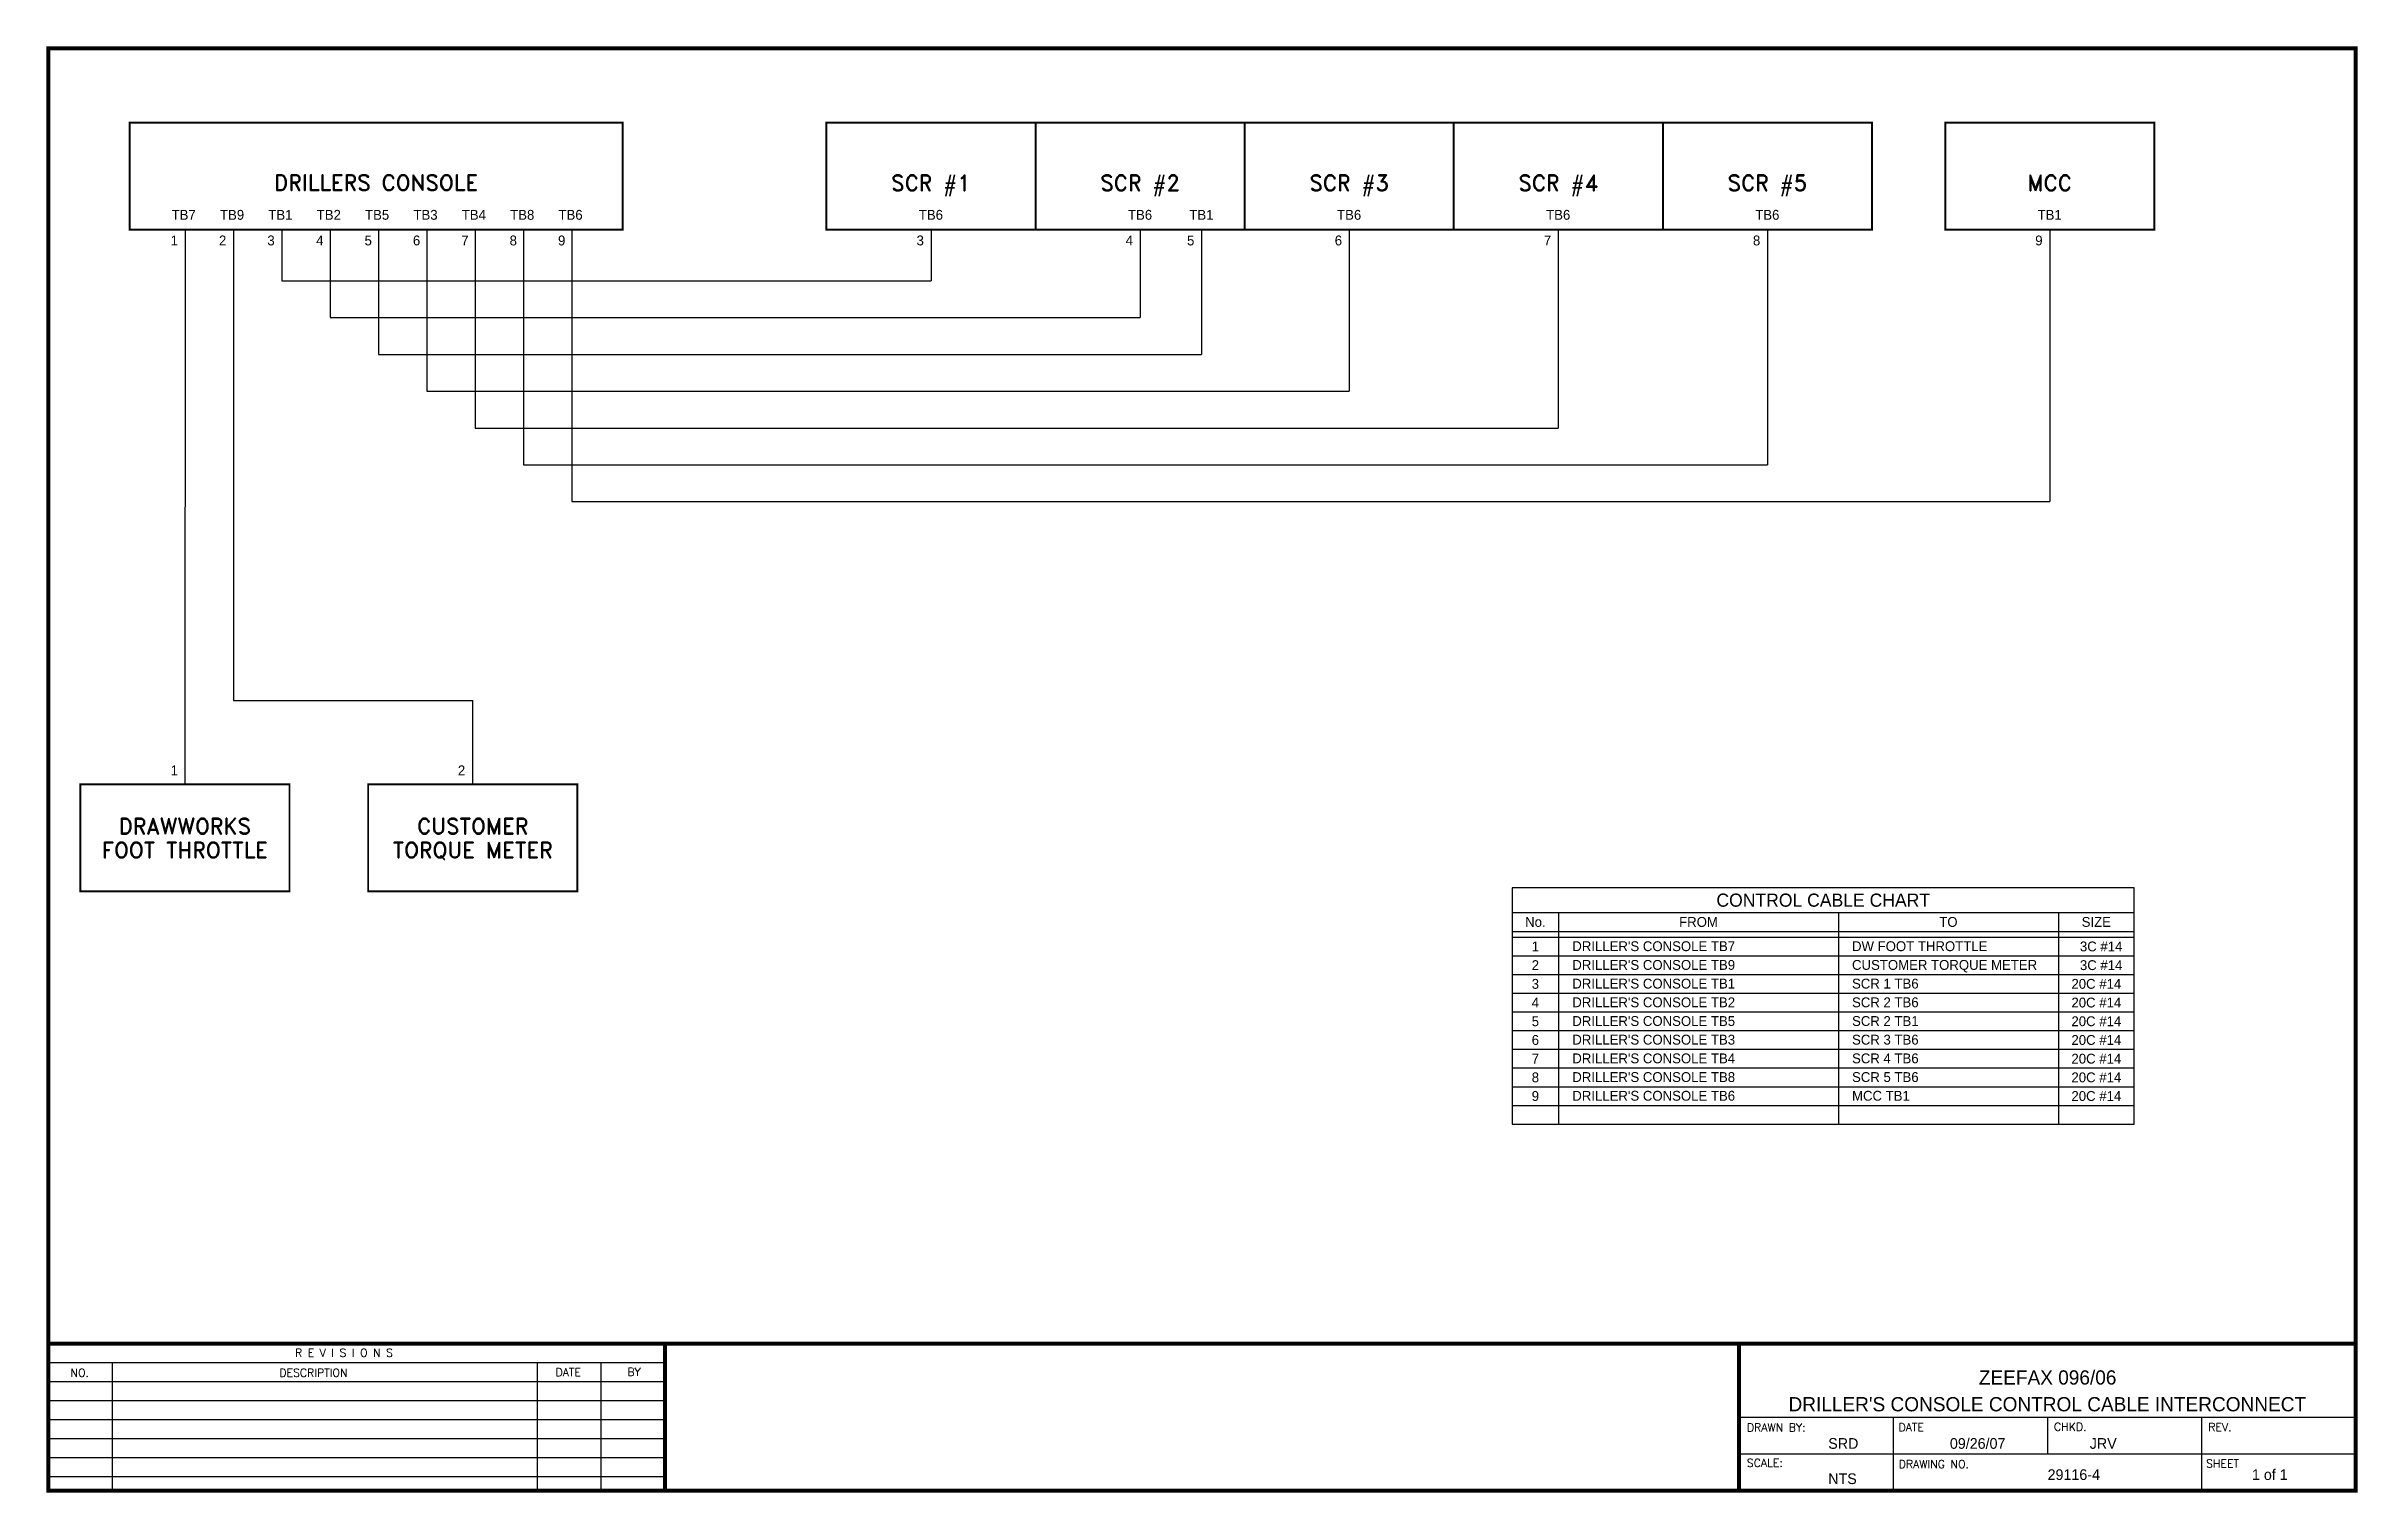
# Model space of a CAD drawing. Extents: x 2.4 to 35.4, y -0.7 to 20.
import ezdxf
from ezdxf.enums import TextEntityAlignment as Align

# ---------------------------------------------------------------- set-up
doc = ezdxf.new("R2010")
doc.units = 0
doc.header["$MEASUREMENT"] = 0
doc.layers.get('0').update_dxf_attribs({"linetype": 'CONTINUOUS'})
doc.layers.add('D', color=3, linetype='CONTINUOUS')
doc.layers.add('DRAWING', color=7, linetype='CONTINUOUS')
doc.styles.add('A1', font='A1.shx')
doc.styles.add('ARCH', font='arch.shx')
doc.styles.add('ROMAND', font='ROMAND.shx')
doc.styles.get("Standard").update_dxf_attribs({"font": 'shadow.shx'})

msp = doc.modelspace()

# ---------------------------------------------------------------- linework, layer by layer
at = {"color": 7}
for p, q in [((2.39, 1.441), (2.39, -0.66)), ((2.39, 1.169), (11.196, 1.169)), ((3.303, 1.169), (3.303, -0.66)), ((9.369, 1.169), (9.369, -0.66)), ((10.282, 1.169), (10.282, -0.66)), ((2.39, 0.898), (11.196, 0.898)), ((2.39, 0.627), (11.196, 0.627)), ((2.39, 0.356), (11.196, 0.356)), ((26.531, 0.39), (35.336, 0.39)), ((28.732, 0.39), (28.732, -0.66)), ((30.933, 0.39), (30.933, -0.135)), ((33.135, 0.39), (33.135, -0.66)), ((2.39, 0.085), (11.196, 0.085)), ((2.39, -0.186), (11.196, -0.186)), ((26.531, -0.135), (35.336, -0.135)), ((2.39, -0.458), (11.196, -0.458))]:
    msp.add_line(p, q, dxfattribs=at)
at = {"color": 7, "const_width": 0.0571}
msp.add_lwpolyline([(35.336, -0.66), (35.336, 19.931), (2.39, 19.931), (2.39, -0.66)], close=True, dxfattribs=at)
at = {"color": 1, "const_width": 0.0281}
for points in [[(10.59, 18.87), (10.59, 17.341), (3.553, 17.341), (3.553, 18.87)], [(16.487, 18.87), (16.487, 17.341), (13.501, 17.341), (13.501, 18.87)], [(19.472, 18.87), (19.472, 17.341), (16.487, 17.341), (16.487, 18.87)], [(22.458, 18.87), (22.458, 17.341), (19.472, 17.341), (19.472, 18.87)], [(25.443, 18.87), (25.443, 17.341), (22.458, 17.341), (22.458, 18.87)], [(28.428, 18.87), (28.428, 17.341), (25.443, 17.341), (25.443, 18.87)], [(32.459, 18.87), (32.459, 17.341), (29.474, 17.341), (29.474, 18.87)], [(5.835, 9.426), (5.835, 7.896), (2.849, 7.896), (2.849, 9.426)], [(9.944, 9.426), (9.944, 7.896), (6.958, 7.896), (6.958, 9.426)]]:
    msp.add_lwpolyline(points, close=True, dxfattribs=at)
at = {"color": 7, "const_width": 0.0571}
for points in [[(2.39, 1.441), (35.336, 1.441)], [(11.196, 1.441), (11.196, -0.66)], [(26.531, -0.66), (26.531, 1.441)]]:
    msp.add_lwpolyline(points, dxfattribs=at)
at = {"layer": 'D'}
for p, q in [((4.344, 17.341), (4.342, 9.426)), ((5.034, 17.341), (5.034, 10.62)), ((5.725, 17.341), (5.725, 16.611)), ((6.415, 17.341), (6.415, 16.086)), ((7.106, 17.341), (7.106, 16.611)), ((7.106, 17.341), (7.106, 15.561)), ((7.797, 17.341), (7.797, 16.611)), ((7.797, 17.341), (7.797, 15.035)), ((8.487, 17.341), (8.487, 16.611)), ((8.487, 17.341), (8.487, 14.51)), ((9.178, 17.341), (9.178, 16.611)), ((9.178, 17.341), (9.178, 13.985)), ((9.868, 17.341), (9.868, 16.611)), ((9.868, 17.341), (9.868, 13.46)), ((14.994, 17.341), (14.994, 16.611)), ((17.98, 17.341), (17.98, 16.086)), ((18.856, 17.341), (18.856, 15.561)), ((20.965, 17.341), (20.965, 15.56)), ((23.95, 17.341), (23.95, 14.51)), ((26.936, 17.341), (26.936, 13.985)), ((30.966, 17.341), (30.966, 13.46)), ((5.725, 16.611), (14.994, 16.611)), ((6.415, 16.086), (17.98, 16.086)), ((7.106, 15.561), (18.856, 15.561)), ((20.965, 15.56), (20.965, 15.035)), ((7.797, 15.035), (20.965, 15.035)), ((8.487, 14.51), (23.95, 14.51)), ((9.178, 13.985), (26.936, 13.985)), ((9.868, 13.46), (30.966, 13.46)), ((5.034, 10.62), (8.451, 10.62)), ((8.451, 9.426), (8.451, 10.62)), ((2.849, 9.426), (5.835, 9.426)), ((6.958, 9.426), (9.944, 9.426))]:
    msp.add_line(p, q, dxfattribs=at)
at = {"layer": 'DRAWING', "color": 7}
for p, q in [((32.174, 7.947), (23.292, 7.947)), ((23.292, 7.947), (23.292, 4.574)), ((32.174, 4.574), (32.174, 7.947)), ((23.292, 7.595), (32.174, 7.595)), ((23.955, 7.595), (23.955, 4.574)), ((27.949, 7.595), (27.949, 4.574)), ((31.091, 7.595), (31.091, 4.574)), ((23.292, 7.324), (32.174, 7.324)), ((23.292, 7.243), (32.174, 7.243)), ((23.292, 6.976), (32.174, 6.976)), ((23.292, 6.976), (32.174, 6.976)), ((23.292, 6.976), (32.174, 6.976)), ((23.292, 6.709), (32.174, 6.709)), ((23.292, 6.709), (32.174, 6.709)), ((23.292, 6.709), (32.174, 6.709)), ((23.292, 6.443), (32.174, 6.443)), ((23.292, 6.443), (32.174, 6.443)), ((23.292, 6.443), (32.174, 6.443)), ((23.292, 6.176), (32.174, 6.176)), ((23.292, 6.176), (32.174, 6.176)), ((23.292, 5.909), (32.174, 5.909)), ((23.292, 5.909), (32.174, 5.909)), ((23.292, 5.642), (32.174, 5.642)), ((23.292, 5.642), (32.174, 5.642)), ((23.292, 5.375), (32.174, 5.375)), ((23.292, 5.375), (32.174, 5.375)), ((23.292, 5.108), (32.174, 5.108)), ((23.292, 5.108), (32.174, 5.108)), ((23.292, 4.841), (32.174, 4.841)), ((23.292, 4.841), (32.174, 4.841)), ((23.292, 4.574), (32.174, 4.574))]:
    msp.add_line(p, q, dxfattribs=at)

# ---------------------------------------------------------------- texts
at = {"color": 7}
for s, height, style, p in [('R E V I S I O N S', 0.11416, 'ROMAND', (5.913, 1.253)), ('NO.', 0.1142, 'ROMAND', (2.708, 0.967)), ('DESCRIPTION', 0.11416, 'ROMAND', (5.69, 0.968)), ('DATE', 0.1142, 'ROMAND', (9.633, 0.975)), ('BY', 0.1142, 'ROMAND', (10.659, 0.979)), ('DRAWN BY:', 0.1142, 'ROMAND', (26.643, 0.186)), ('SRD', 0.1524, 'A1', (27.804, -0.061)), ('DATE', 0.1142, 'ROMAND', (28.808, 0.189)), ('09/26/07', 0.1524, 'A1', (29.541, -0.061)), ('CHKD.', 0.1142, 'ROMAND', (31.027, 0.196)), ('JRV', 0.1524, 'A1', (31.538, -0.061)), ('REV.', 0.1142, 'ROMAND', (33.23, 0.191)), ('SCALE:', 0.1142, 'ROMAND', (26.642, -0.32)), ('DRAWING NO.', 0.11416, 'ROMAND', (28.811, -0.336)), ('SHEET', 0.1142, 'ROMAND', (33.199, -0.329)), ('NTS', 0.1524, 'A1', (27.804, -0.564)), ('29116-4', 0.1524, 'A1', (30.936, -0.506)), ('1 of 1', 0.1524, 'A1', (33.854, -0.506))]:
    msp.add_text(s, height=height, dxfattribs=dict(at, style=style)).set_placement(p)
at = {"color": 7, "style": 'A1'}
for s, p in [('ZEEFAX 096/06', (30.937, 0.856)), ("DRILLER'S CONSOLE CONTROL CABLE INTERCONNECT", (30.932, 0.474))]:
    msp.add_text(s, height=0.2032, dxfattribs=at).set_placement(p, align=Align.CENTER)
at = {"layer": 'D'}
for s, height, style, p in [('DRILLERS CONSOLE', 0.225, 'ROMAND', (7.072, 17.9)), ('SCR #1', 0.225, 'ROMAND', (14.994, 17.897)), ('SCR #2', 0.225, 'ROMAND', (17.98, 17.897)), ('SCR #3', 0.225, 'ROMAND', (20.965, 17.897)), ('SCR #4', 0.225, 'ROMAND', (23.95, 17.897)), ('SCR #5', 0.225, 'ROMAND', (26.936, 17.897)), ('MCC', 0.225, 'ROMAND', (30.966, 17.897)), ('TB7', 0.1406, 'ARCH', (4.324, 17.483)), ('TB9', 0.1406, 'ARCH', (5.015, 17.483)), ('TB1', 0.1406, 'ARCH', (5.705, 17.483)), ('TB2', 0.1406, 'ARCH', (6.396, 17.483)), ('TB5', 0.1406, 'ARCH', (7.086, 17.483)), ('TB3', 0.1406, 'ARCH', (7.777, 17.483)), ('TB4', 0.1406, 'ARCH', (8.467, 17.483)), ('TB8', 0.1406, 'ARCH', (9.158, 17.483)), ('TB6', 0.1406, 'ARCH', (9.848, 17.483)), ('TB6', 0.1406, 'ARCH', (14.993, 17.483)), ('TB6', 0.1406, 'ARCH', (17.979, 17.483)), ('TB1', 0.1406, 'ARCH', (18.855, 17.483)), ('TB6', 0.1406, 'ARCH', (20.964, 17.483)), ('TB6', 0.1406, 'ARCH', (23.949, 17.483)), ('TB6', 0.1406, 'ARCH', (26.935, 17.483)), ('TB1', 0.1406, 'ARCH', (30.966, 17.483)), ('1', 0.141, 'ARCH', (4.19, 17.117)), ('2', 0.141, 'ARCH', (4.88, 17.117)), ('3', 0.141, 'ARCH', (5.571, 17.117)), ('4', 0.141, 'ARCH', (6.268, 17.117)), ('5', 0.141, 'ARCH', (6.959, 17.117)), ('6', 0.141, 'ARCH', (7.649, 17.117)), ('7', 0.141, 'ARCH', (8.34, 17.117)), ('8', 0.141, 'ARCH', (9.03, 17.117)), ('9', 0.141, 'ARCH', (9.721, 17.117)), ('3', 0.141, 'ARCH', (14.84, 17.117)), ('4', 0.141, 'ARCH', (17.825, 17.117)), ('5', 0.141, 'ARCH', (18.702, 17.117)), ('6', 0.141, 'ARCH', (20.811, 17.117)), ('7', 0.141, 'ARCH', (23.796, 17.117)), ('8', 0.141, 'ARCH', (26.782, 17.117)), ('9', 0.141, 'ARCH', (30.812, 17.117)), ('1', 0.141, 'ARCH', (4.19, 9.553)), ('2', 0.141, 'ARCH', (8.291, 9.553)), ('DRAWWORKS', 0.225, 'ROMAND', (4.342, 8.714)), ('CUSTOMER', 0.225, 'ROMAND', (8.451, 8.714)), ('FOOT THROTTLE', 0.225, 'ROMAND', (4.342, 8.373)), ('TORQUE METER', 0.225, 'ROMAND', (8.451, 8.373))]:
    msp.add_text(s, height=height, dxfattribs=dict(at, style=style)).set_placement(p, align=Align.CENTER)
at = {"layer": 'DRAWING', "color": 7}
for s, height, p in [('CONTROL CABLE CHART', 0.1875, (27.733, 7.771)), ('No.', 0.1406, (23.623, 7.46)), ('FROM', 0.1406, (25.952, 7.46)), ('TO', 0.1406, (29.52, 7.46)), ('SIZE', 0.1406, (31.632, 7.46)), ('1', 0.141, (23.623, 7.11)), ('3C #14', 0.1406, (31.701, 7.11)), ('3', 0.141, (23.623, 6.576)), ('2', 0.141, (23.623, 6.843)), ('20C #14', 0.1406, (31.632, 6.576)), ('3C #14', 0.1406, (31.701, 6.843)), ('4', 0.141, (23.623, 6.309)), ('20C #14', 0.1406, (31.632, 6.309)), ('5', 0.141, (23.623, 6.042)), ('20C #14', 0.1406, (31.632, 6.042)), ('6', 0.141, (23.623, 5.775)), ('20C #14', 0.1406, (31.632, 5.775)), ('8', 0.141, (23.623, 5.241)), ('7', 0.141, (23.623, 5.508)), ('20C #14', 0.1406, (31.632, 5.508)), ('20C #14', 0.1406, (31.632, 5.241)), ('9', 0.141, (23.623, 4.975)), ('20C #14', 0.1406, (31.632, 4.975))]:
    msp.add_text(s, height=height, dxfattribs=at).set_placement(p, align=Align.MIDDLE_CENTER)
for s, height, p in [("DRILLER'S CONSOLE TB7", 0.14062, (24.15, 7.043)), ('DW FOOT THROTTLE', 0.14062, (28.144, 7.043)), ("DRILLER'S CONSOLE TB9", 0.14062, (24.15, 6.776)), ("DRILLER'S CONSOLE TB1", 0.14062, (24.15, 6.509)), ('SCR 1 TB6', 0.1406, (28.144, 6.509)), ('CUSTOMER TORQUE METER', 0.14062, (28.144, 6.776)), ("DRILLER'S CONSOLE TB2", 0.14062, (24.15, 6.242)), ('SCR 2 TB6', 0.1406, (28.144, 6.242)), ("DRILLER'S CONSOLE TB5", 0.14062, (24.15, 5.975)), ('SCR 2 TB1', 0.1406, (28.144, 5.975)), ("DRILLER'S CONSOLE TB3", 0.14062, (24.15, 5.709)), ('SCR 3 TB6', 0.1406, (28.144, 5.709)), ("DRILLER'S CONSOLE TB4", 0.14062, (24.15, 5.442)), ("DRILLER'S CONSOLE TB8", 0.14062, (24.15, 5.175)), ('SCR 4 TB6', 0.1406, (28.144, 5.442)), ('SCR 5 TB6', 0.1406, (28.144, 5.175)), ("DRILLER'S CONSOLE TB6", 0.14062, (24.15, 4.908)), ('MCC TB1', 0.1406, (28.144, 4.908))]:
    msp.add_text(s, height=height, dxfattribs=at).set_placement(p)

doc.saveas('drawing.dxf')
